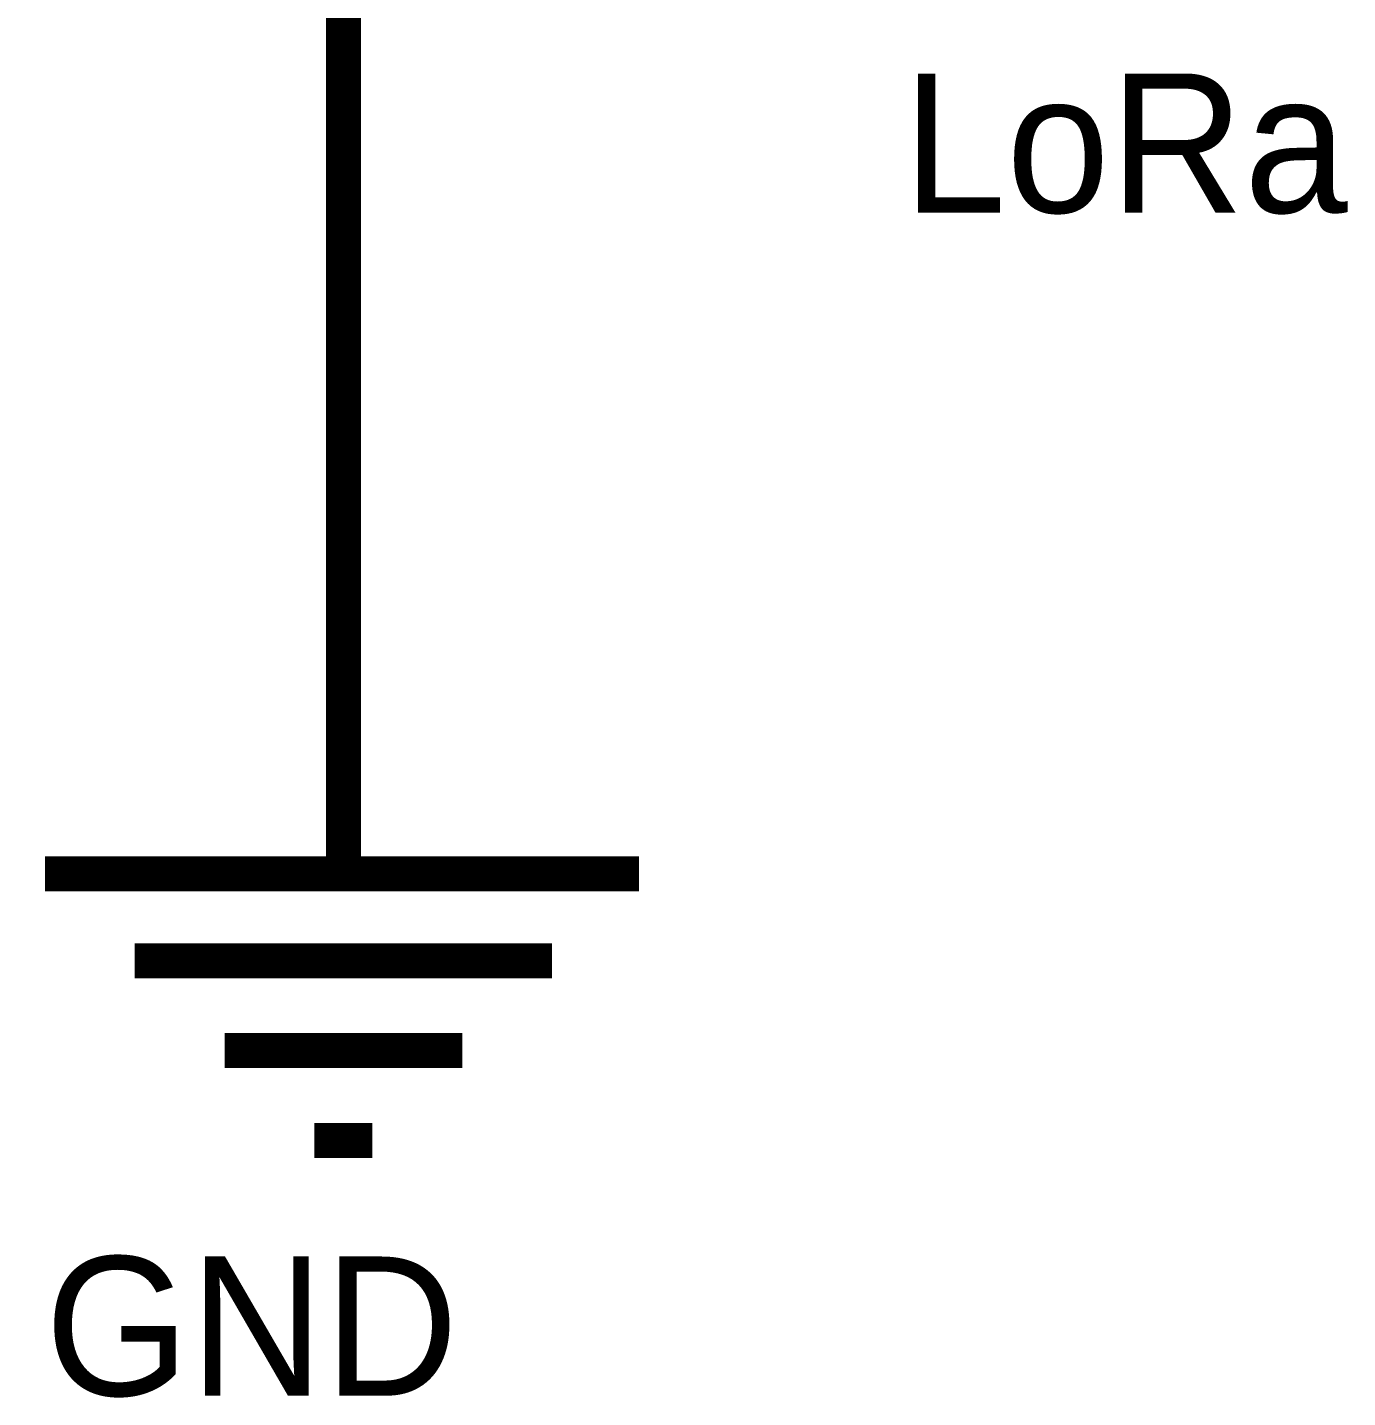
# Model space of a CAD drawing. Header units: inches. Extents: x 0 to 569, y 0 to 432.
# Drawn here: x 406.25 to 417.55, y 64.08 to 75.8 of the extents above; entities that cross this region are included whole.
import ezdxf

# ---------------------------------------------------------------- set-up
doc = ezdxf.new("R2010")
doc.units = ezdxf.units.IN
doc.layers.add('Sheet', color=255, linetype='Continuous')

msp = doc.modelspace()

# ---------------------------------------------------------------- linework, layer by layer
at = {"layer": 'Sheet'}
for points in [[(408.955, 96.515, 0.3, 0.3, 0), (408.955, 91.43, 0.3, 0.3, 0), (408.955, 86.345, 0.3, 0.3, 0), (408.955, 81.26, 0.3, 0.3, 0), (408.955, 71.115, 0.3, 0.3, 0)], [(408.955, 71.115, 0.3, 0.3, 0), (408.955, 68.56, 0.3, 0.3, 0)], [(406.4, 68.56, 0.3, 0.3, 0), (411.485, 68.56, 0.3, 0.3, 0)], [(407.169, 67.816, 0.3, 0.3, 0), (410.741, 67.816, 0.3, 0.3, 0)], [(407.938, 67.047, 0.3, 0.3, 0), (409.972, 67.047, 0.3, 0.3, 0)], [(408.707, 66.278, 0.3, 0.3, 0), (409.203, 66.278, 0.3, 0.3, 0)]]:
    msp.add_lwpolyline(points, format="xyseb", dxfattribs=at)

# ---------------------------------------------------------------- texts
for s, p in [('LoRa', (413.742, 74.216)), ('GND', (406.4, 64.095))]:
    msp.add_text(s, height=1.1906, dxfattribs=at).set_placement(p)

doc.saveas('drawing.dxf')
